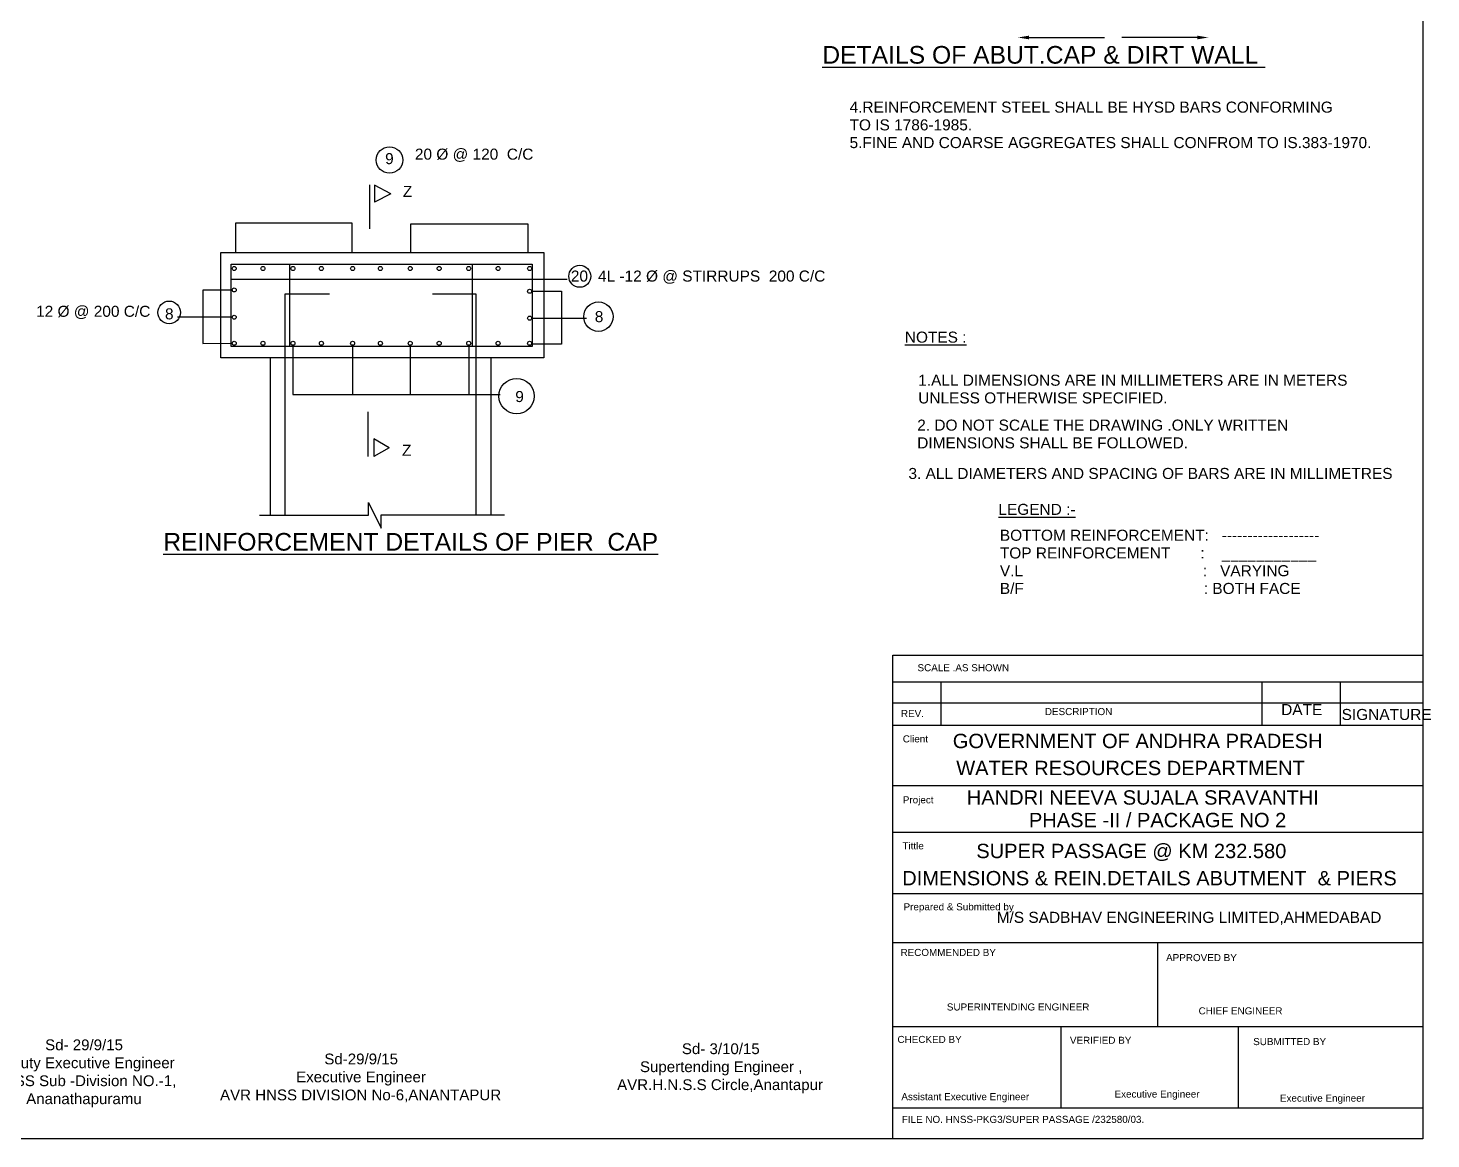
# Model space of a CAD drawing. Header units: millimetres. Extents: x 5124 to 6918967, y 2311 to 28701541.
# Drawn here: x 6903081 to 6918967, y 28672563 to 28685142 of the extents above; entities that cross this region are included whole.
import ezdxf

# ---------------------------------------------------------------- set-up
doc = ezdxf.new("R2010")
doc.units = ezdxf.units.MM
doc.header["$MEASUREMENT"] = 0
for name, color, linetype in [('DIMENSION', 7, 'Continuous'), ('DRAWING', 2, 'Continuous'), ('TEXT', 7, 'Continuous')]:
    doc.layers.add(name, color=color, linetype=linetype)
doc.styles.get("Standard").update_dxf_attribs({"font": 'arial.ttf', "height": 125})
doc.dimstyles.get("Standard").update_dxf_attribs({"dimtxt": 150, "dimasz": 125, "dimexe": 0.18, "dimexo": 0.0625, "dimgap": 0.09, "dimtad": 0, "dimdec": 0, "dimzin": 0, "dimdsep": 46, "dimtxsty": 'Standard', "dimcen": 0.09, "dimse1": 1, "dimse2": 1, "dimadec": 0, "dimazin": 0, "dimtfac": 1, "dimtdec": 0, "dimtofl": 0, "dimtmove": 0, "dimatfit": 3, "dimfxl": 0, "dimtolj": 1, "dimtzin": 0, "dimarcsym": 0})

# ---------------------------------------------------------------- blocks, each defined once
blk = doc.blocks.new('*D43')
at = {"layer": 'Defpoints', "color": 0, "transparency": 16777216}
for p in [(6914291, 28685044), (6914291, 28685035), (6916445, 28685044)]:
    blk.add_point(p, dxfattribs=at)
at = {"layer": 'DIMENSION', "color": 0, "lineweight": -2, "transparency": 16777216}
for p, q in [((6914416, 28685035), (6915271, 28685035)), ((6916320, 28685035), (6915465, 28685035))]:
    blk.add_line(p, q, dxfattribs=at)
at = {"layer": 'DIMENSION', "color": 0, "transparency": 16777216}
for points in [[(6914416, 28685056), (6914416, 28685014), (6914291, 28685035)], [(6916320, 28685056), (6916320, 28685014), (6916445, 28685035)]]:
    blk.add_solid(points, dxfattribs=at)
at = {"layer": 'DIMENSION', "color": 0, "transparency": 16777216, "insert": (6915368, 28685035), "char_height": 125, "attachment_point": 5}
blk.add_mtext('\\A1;    ', dxfattribs=at)

msp = doc.modelspace()

# ---------------------------------------------------------------- linework, layer by layer
at = {"layer": 'DIMENSION', "color": 0}
for points in [[(6918873.7, 28672563.3), (6876110.7, 28672563.3), (6876110.7, 28701540.6), (6918873.7, 28701540.6)], [(6918873.7, 28672563.3), (6912873.8, 28672563.3), (6912873.8, 28678039.8), (6918873.7, 28678039.8)]]:
    msp.add_lwpolyline(points, close=True, dxfattribs=at)
for points in [[(6906953, 28682867.8), (6906953, 28683367.1)], [(6907004.3, 28683361.3), (6907004.3, 28683170.9)], [(6907190.3, 28683266.1), (6907004.3, 28683361.3)], [(6907190.3, 28683266.1), (6907004.3, 28683170.9)], [(6906934.1, 28680290.7), (6906934.1, 28680796.2)], [(6906998.6, 28680490.6), (6906998.6, 28680292.3)], [(6907172.2, 28680388.2), (6906998.6, 28680490.6)], [(6907172.2, 28680388.2), (6906998.6, 28680292.3)], [(6918873.7, 28677736.4), (6912873.8, 28677736.4)], [(6913415.9, 28677736.4), (6913415.9, 28677244.3)], [(6917051.6, 28677736.4), (6917051.6, 28677244.3)], [(6917938, 28677736.4), (6917938, 28677244.3)], [(6918873.7, 28677496.8), (6912873.8, 28677496.8)], [(6918873.7, 28677244.3), (6912873.8, 28677244.3)], [(6918873.7, 28676561.5), (6912873.8, 28676561.5)], [(6918873.7, 28676032.5), (6912873.8, 28676032.5)], [(6918873.7, 28675337.7), (6912873.8, 28675337.7)], [(6918873.7, 28674782.9), (6912873.8, 28674782.9)], [(6915873.7, 28673832.9), (6915873.7, 28674782.9)], [(6918873.7, 28673832.9), (6912873.8, 28673832.9)], [(6914780.5, 28672909.9), (6914780.5, 28673832.9)], [(6916786.9, 28672909.9), (6916786.9, 28673832.9)], [(6918873.7, 28672909.9), (6912873.8, 28672909.9)]]:
    msp.add_lwpolyline(points, dxfattribs=at)
for centre, radius in [((6907173.8, 28683647.9), 150.1), ((6909329.1, 28682331.1), 124.7), ((6904679, 28681921.9), 128.6), ((6909540, 28681874.1), 166.3), ((6908613.4, 28680974.5), 200.3)]:
    msp.add_circle(centre, radius, dxfattribs=at)
at = {"layer": 'DRAWING', "color": 0}
for points in [[(6905428.5, 28682601.6), (6906752.5, 28682601.6), (6906752.5, 28682934.4), (6905428.5, 28682934.4)], [(6907411.4, 28682601.6), (6908745.2, 28682601.6), (6908745.2, 28682920.9), (6907411.4, 28682920.9)], [(6905264.3, 28682601.6), (6908920.2, 28682601.6), (6908920.2, 28681408.6), (6905264.3, 28681408.6)], [(6905382.1, 28682469.6), (6908791.5, 28682469.6), (6908791.5, 28681536.2), (6905382.1, 28681536.2)]]:
    msp.add_lwpolyline(points, close=True, dxfattribs=at)
for points in [[(6906043.6, 28682469.6), (6906043.6, 28681536.2)], [(6908111.5, 28682469.6), (6908111.5, 28681536.2)], [(6905382.1, 28682297.3), (6909186.4, 28682297.3)], [(6905392.8, 28682175.6), (6905060.1, 28682175.6), (6905060.1, 28681571.8), (6905392.7, 28681572.4)], [(6906494, 28682129.4), (6905988.2, 28682129.4), (6905988.2, 28679626.5)], [(6908155, 28679630), (6908155, 28682128.5), (6907659.6, 28682128.5)], [(6908783.2, 28682161.6), (6909122.5, 28682161.6), (6909122.5, 28681564), (6908781.8, 28681564.4)], [(6905392.7, 28681867.8), (6904774.2, 28681867.8)], [(6908783.2, 28681857.2), (6909405.4, 28681857.2)], [(6906080.9, 28681549.5), (6906080.9, 28680991.3), (6908427.1, 28680991.3)], [(6906756.1, 28681549.5), (6906756.1, 28680991.3)], [(6907408.6, 28681549.5), (6907408.6, 28680991.3)], [(6908071.3, 28681549.5), (6908071.3, 28680991.3)], [(6905827.1, 28679626.5), (6905827.1, 28681408.6)], [(6908326.4, 28679630), (6908326.4, 28681408.6)], [(6905701.4, 28679626.5), (6906935.3, 28679626.5), (6906935.3, 28679768.7), (6907081.1, 28679480.9), (6907081.1, 28679630), (6908477.4, 28679630)]]:
    msp.add_lwpolyline(points, dxfattribs=at)
for centre in [(6905415.6, 28682419.2), (6905740.7, 28682419.2), (6906080.9, 28682419.2), (6906403, 28682419.2), (6906756.1, 28682419.2), (6907071.1, 28682419.2), (6907408.6, 28682419.2), (6907736.4, 28682419.2), (6908071.3, 28682419.2), (6908404, 28682419.2), (6908760.3, 28682419.2), (6905415.6, 28682176.5), (6908760.3, 28682161.6), (6905415.6, 28681867.8), (6908760.3, 28681857.2), (6905415.6, 28681572.4), (6905740.7, 28681572.4), (6906080.9, 28681572.4), (6906403, 28681572.4), (6906756.1, 28681572.4), (6907071.1, 28681572.4), (6907408.6, 28681572.4), (6907736.4, 28681572.4), (6908071.3, 28681572.4), (6908404, 28681572.4), (6908760.3, 28681572.4)]:
    msp.add_circle(centre, 22.9, dxfattribs=at)

# ---------------------------------------------------------------- texts
at = {"layer": 'DIMENSION', "color": 0}
msp.add_text('Z', height=125, dxfattribs=at).set_placement((6907315.8, 28680298.9))
at = {"layer": 'DIMENSION', "color": 0, "char_height": 122.056, "attachment_point": 1}
for s, insert, width in [('\\pi784.63;Sd- 29/9/15 \\P\\pi195.2;Deputy Executive Engineer  \\P\\pi195.03;HNSS Sub -Division NO.-1, \\P\\pi570.2;Ananathapuramu ', (6902490.1, 28673690), 2436.388), ('\\pi1205.7;Sd-29/9/15 \\P\\pi886.57;Executive Engineer                               \\P\\pi24.894;AVR HNSS DIVISION No-6,ANANTAPUR ', (6905230.6, 28673530), 3231.165), ('\\pi755.86;Sd- 3/10/15 \\P\\pi281.29;Supertending Engineer , \\P\\pi22.646;AVR.H.N.S.S Circle,Anantapur ', (6909729.1, 28673645.6), 2378.852)]:
    msp.add_mtext(s, dxfattribs=dict(at, insert=insert, width=width))
at = {"layer": 'DRAWING', "color": 0}
for s, height, p in [('%%UDETAILS OF ABUT.CAP & DIRT WALL ', 200, (6912074.9, 28684738.9)), ('%%UNOTES :', 125, (6913009.7, 28681579.7)), ('%%UREINFORCEMENT DETAILS OF PIER  CAP', 200, (6904612.5, 28679224.8))]:
    msp.add_text(s, height=height, dxfattribs=at).set_placement(p)
at = {"layer": 'TEXT', "color": 0}
for s, height, p in [('4.REINFORCEMENT STEEL SHALL BE HYSD BARS CONFORMING ', 125, (6912383.7, 28684184.1)), ('TO IS 1786-1985.', 125, (6912383.7, 28683983.3)), ('5.FINE AND COARSE AGGREGATES SHALL CONFROM TO IS.383-1970.', 125, (6912383.7, 28683782.5)), ('9', 125, (6907124.2, 28683600.8)), ('20 Ø @ 120  C/C ', 125, (6907461.7, 28683651.6)), ('Z', 125, (6907325.6, 28683230)), ('4L -12 Ø @ STIRRUPS  200 C/C ', 125, (6909535.4, 28682271.3)), ('20 ', 125, (6909227.8, 28682271.3)), ('12 Ø @ 200 C/C ', 125, (6903172.6, 28681872.3)), ('8', 125, (6904632.1, 28681843.3)), ('8', 125, (6909498.6, 28681811.6)), ('1.ALL DIMENSIONS ARE IN MILLIMETERS ARE IN METERS ', 125, (6913161, 28681092.2)), ('9', 125, (6908598.3, 28680907.1)), ('UNLESS OTHERWISE SPECIFIED.', 125, (6913161, 28680891.4)), ('2. DO NOT SCALE THE DRAWING .ONLY WRITTEN ', 125, (6913149.9, 28680583.5)), ('DIMENSIONS SHALL BE FOLLOWED.', 125, (6913149.9, 28680382.7)), ('3. ALL DIAMETERS AND SPACING OF BARS ARE IN MILLIMETRES ', 125, (6913050.3, 28680036.1)), ('%%ULEGEND :-', 125, (6914069.1, 28679629.5)), ('BOTTOM REINFORCEMENT:   ------------------- ', 125, (6914085.7, 28679336.5)), ('TOP REINFORCEMENT       :    ___________', 125, (6914085.7, 28679135.7)), ('V.L                                          :   VARYING ', 125, (6914085.7, 28678934.9)), ('B/F                                          : BOTH FACE ', 125, (6914085.7, 28678734.1)), ('SCALE .AS SHOWN ', 80, (6913153.2, 28677859.1)), ('DATE ', 125, (6917270.7, 28677362.3)), ('REV.', 80, (6912965.3, 28677340.3)), ('DESCRIPTION ', 80, (6914595.2, 28677362.4)), ('SIGNATURE ', 125, (6917955.8, 28677307.1)), ('Client ', 80, (6912986.6, 28677053.2)), ('GOVERNMENT OF ANDHRA PRADESH ', 162.5, (6913552.5, 28676988.4)), ('WATER RESOURCES DEPARTMENT ', 162.5, (6913592, 28676682.4)), ('Project ', 80, (6912986.9, 28676363)), ('HANDRI NEEVA SUJALA SRAVANTHI', 162.5, (6913711.3, 28676348.4)), ('PHASE -II / PACKAGE NO 2', 162.5, (6914414.8, 28676093.2)), ('Tittle ', 80, (6912982.5, 28675842.7)), ('SUPER PASSAGE @ KM 232.580', 162.5, (6913819, 28675742.8)), ('DIMENSIONS & REIN.DETAILS ABUTMENT  & PIERS', 162.5, (6912979.9, 28675434.8)), ('Prepared & Submitted by ', 80, (6912995, 28675152.2)), ('M/S SADBHAV ENGINEERING LIMITED,AHMEDABAD ', 125, (6914049.8, 28675010.1)), ('RECOMMENDED BY ', 80, (6912960.6, 28674635.2)), ('APPROVED BY ', 80, (6915968, 28674576.3)), ('SUPERINTENDING ENGINEER ', 80, (6913485.6, 28674017.7)), ('CHIEF ENGINEER ', 80, (6916336, 28673973.6)), ('CHECKED BY ', 80, (6912926.3, 28673650.1)), ('VERIFIED BY ', 80, (6914878.9, 28673640.3)), ('SUBMITTED BY ', 80, (6916954.1, 28673625.6)), ('Assistant Executive Engineer  ', 80, (6912970.2, 28673002)), ('Executive Engineer', 80, (6915384, 28673031.4)), ('Executive Engineer', 80, (6917257.1, 28672985.5)), ('FILE NO. HNSS-PKG3/SUPER PASSAGE /232580/03.', 80, (6912975, 28672744.8))]:
    msp.add_text(s, height=height, dxfattribs=at).set_placement(p)

# ---------------------------------------------------------------- dimensions: what is measured, and where the dimension line sits
at = {"layer": 'DIMENSION', "color": 0}
dim = msp.add_linear_dim(base=(6914290.6, 28685034.8), p1=(6916445.2, 28685043.7), p2=(6914290.6, 28685043.7), text='    ', dimstyle='Standard', dxfattribs=at)
dim.commit()
dim.dimension.update_dxf_attribs({"geometry": '*D43', "text_midpoint": (6915367.9, 28685034.8)})

doc.saveas('drawing.dxf')
